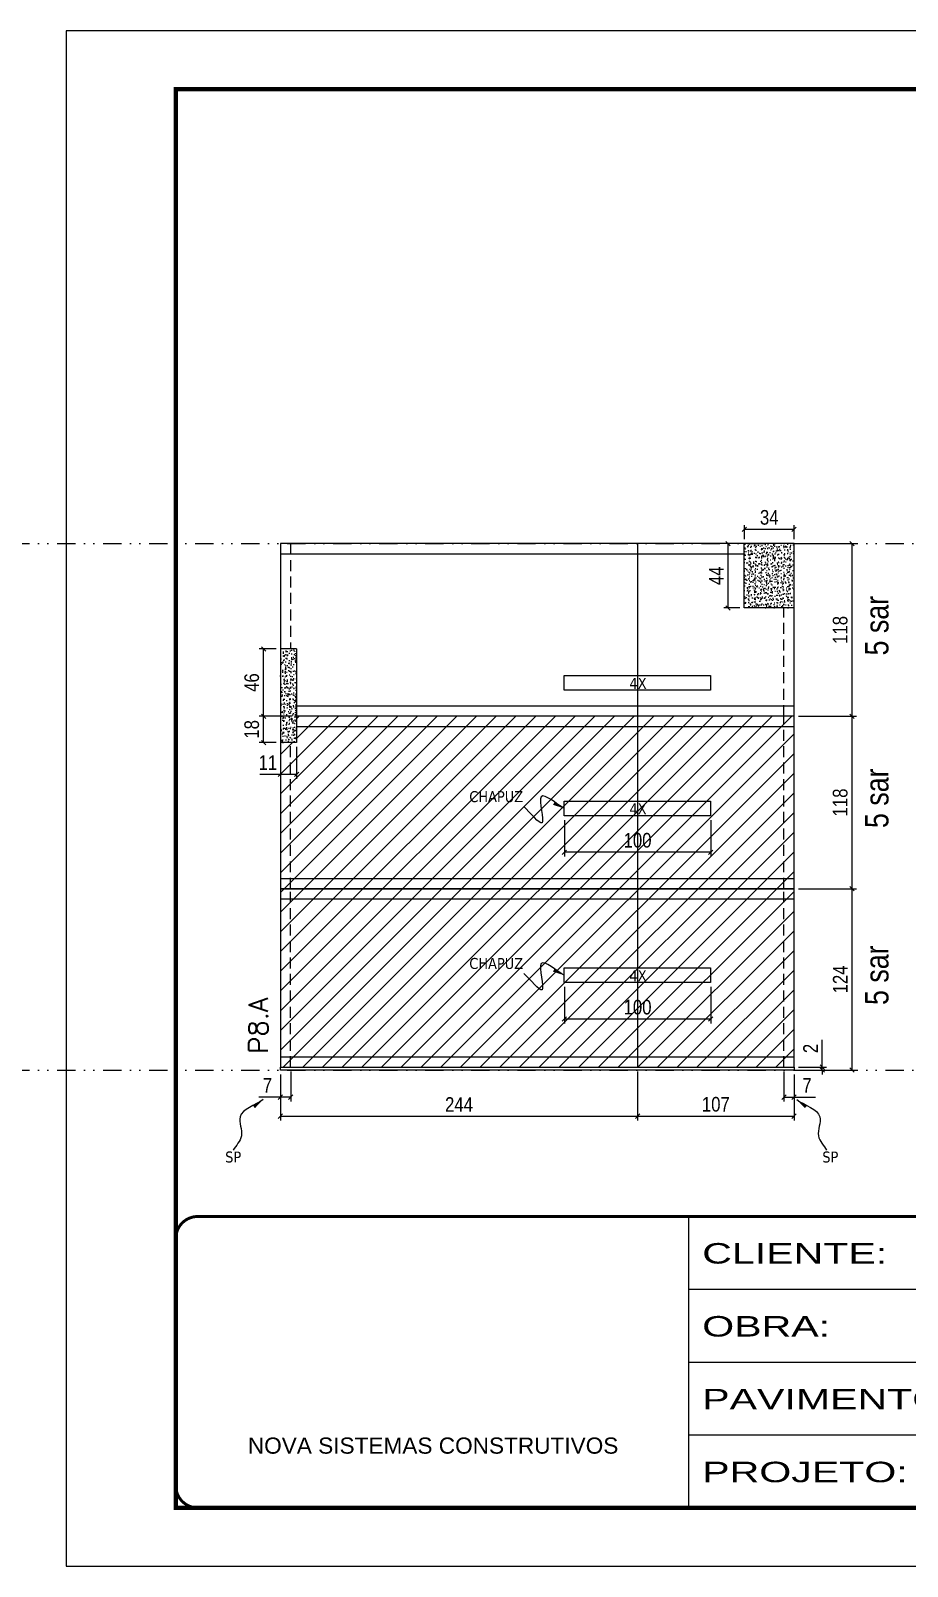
# Model space of a CAD drawing. Extents: x 13513 to 27878, y -21631 to 6985.
# Drawn here: x 14389 to 14988, y 1340 to 2390 of the extents above; entities that cross this region are included whole.
import ezdxf

# ---------------------------------------------------------------- set-up
doc = ezdxf.new("R2010")
doc.units = 0
for name, pattern in [('CONTINUO', [0]), ('DASHED', [0.75, 0.5, -0.25]), ('DIVIDE2', [0.625, 0.25, -0.125, 0, -0.125, 0, -0.125]), ('HIDDEN', [0.375, 0.25, -0.125])]:
    doc.linetypes.add(name, pattern=pattern)
for name, color, linetype in [('COTA', 241, 'Continuous'), ('NOMENCLATURA', 7, 'Continuous'), ('Nível', 160, 'Continuous'), ('Painéis', 200, 'Continuous'), ('Romaneio', 10, 'Continuous'), ('SARR_2.2x10', 60, 'Continuous'), ('SARR_2.2x7', 40, 'Continuous'), ('Sarrafo de Pressão', 42, 'HIDDEN'), ('texto', 7, 'Continuous')]:
    doc.layers.add(name, color=color, linetype=linetype)
for name, color, linetype, lineweight in [('Folhas', 255, 'Continuous', 9), ('Hachura', 251, 'Continuous', 9), ('SARRAFO DE PRESSAO', 251, 'DASHED', 9), ('Texto Seção', 7, 'Continuous', 15)]:
    doc.layers.add(name, color=color, linetype=linetype, lineweight=lineweight)
doc.styles.add('ARIAL', font='arial.ttf')
doc.styles.add('ARIAL_NARROW', font='ARIALN.TTF', dxfattribs={"height": 0.2})
doc.styles.add('COTA TECNICA', font='techl___.ttf', dxfattribs={"height": 10})
doc.styles.add('COTA TECNICA-50', font='techl___.ttf', dxfattribs={"height": 10})
doc.styles.add('REGUA-120', font='ROMANS.shx', dxfattribs={"height": 15})
doc.styles.get("Standard").update_dxf_attribs({"font": 'arial.ttf'})
doc.styles.add('Tecnologia', font='')
doc.styles.get('Tecnologia').set_extended_font_data('Forgotten Futurist')
doc.dimstyles.new('COTA PAINEL-50', dxfattribs={"dimtxt": 10, "dimasz": 3, "dimexe": 3, "dimexo": 3, "dimgap": 3, "dimtad": 1, "dimdec": 1, "dimzin": 12, "dimdsep": 46, "dimtxsty": 'COTA TECNICA-50', "dimblk1": 'OBLIQUE', "dimblk2": 'OBLIQUE', "dimsah": 1, "dimcen": 0.9, "dimclrd": 4, "dimclre": 4, "dimclrt": 240, "dimadec": 1, "dimazin": 3, "dimtfac": 1, "dimtdec": 1, "dimtmove": 0, "dimatfit": 3, "dimfxl": 1, "dimtolj": 1, "dimtzin": 12, "dimarcsym": 0})
doc.dimstyles.new('PAINEL', dxfattribs={"dimtxt": 10, "dimasz": 3, "dimexe": 3, "dimexo": 3, "dimgap": 3, "dimtad": 1, "dimdec": 1, "dimzin": 12, "dimdsep": 46, "dimtxsty": 'COTA TECNICA', "dimblk1": 'OBLIQUE', "dimblk2": 'OBLIQUE', "dimsah": 1, "dimcen": 0.9, "dimclrd": 4, "dimclre": 4, "dimclrt": 240, "dimadec": 1, "dimazin": 3, "dimtfac": 1, "dimtdec": 1, "dimtmove": 0, "dimatfit": 3, "dimfxl": 1, "dimtolj": 1, "dimtzin": 12, "dimarcsym": 0})
doc.dimstyles.get("Standard").update_dxf_attribs({"dimtxt": 0.18, "dimasz": 0.18, "dimexe": 0.18, "dimexo": 0.0625, "dimgap": 0.09, "dimtad": 0, "dimtih": 1, "dimtoh": 1, "dimdec": 4, "dimzin": 0, "dimdsep": 46, "dimtxsty": 'Standard', "dimcen": 0.09, "dimadec": 0, "dimazin": 0, "dimtfac": 1, "dimtdec": 4, "dimtofl": 0, "dimtmove": 0, "dimatfit": 3, "dimfxl": 1, "dimtolj": 1, "dimtzin": 0, "dimarcsym": 0})
pattern_1 = [(50, (-118.8844, 0), (5.4655401, -0.4781726), [0.5715, -6.2865]), (355, (-118.8844, 0), (-1.0573026, 5.7317054), [0.4572, -5.0292175]), (100.451445, (-118.429, -0.04), (4.4082374, 5.2535326), [0.4857003, -5.3427073]), (46.1842, (-118.8844, 1.524), (8.1323712, -1.2612698), [0.85725, -9.42975]), (96.63556, (-118.207, 1.419), (7.122124, 7.4227837), [0.7285507, -8.0140682]), (351.18415, (-118.8844, 1.524), (7.122124, 7.4227837), [0.685799, -7.543792]), (21, (-118.1224, 1.143), (4.5484317, -3.067956), [0.5715, -6.2865]), (326, (-118.1224, 1.143), (1.8540609, 5.525639), [0.4572, -5.0292]), (71.451445, (-117.7434, 0.8873), (6.4024926, 2.457683), [0.4857003, -5.3426981]), (37.5, (-118.8844, 0), (0.0926581, 2.53665117), [0, -4.96824, 0, -5.1054, 0, -5.04825]), (7.5, (-118.8844, 0), (2.00458988, 3.00541724), [0, -2.91084, 0, -4.85394, 0, -1.92405]), (327.5, (-120.5837, 0), (4.06771786, -0.17186232), [0, -1.905, 0, -5.9436, 0, -7.8867]), (317.5, (-121.3457, 0), (4.4438754, 0.7627947), [0, -2.4765, 0, -3.94716, 0, -5.6007])]

# ---------------------------------------------------------------- blocks, each defined once
blk = doc.blocks.new('9999999999')
at = {"color": 30, "linetype": 'CONTINUO'}
for p, q in [((98564.6, 34230.2), (98564.6, 34429.4)), ((98564.6, 34379.6), (99584, 34379.6)), ((98564.6, 34329.8), (99488, 34329.8)), ((99584, 34329.8), (99488, 34329.8)), ((99488, 34329.8), (99488, 34230.2)), ((98564.6, 34280), (99488, 34280))]:
    blk.add_line(p, q, dxfattribs=at)
at = {"color": 30, "linetype": 'CONTINUO', "const_width": 2}
blk.add_lwpolyline([(99584, 34230.2), (99584, 34414.4, 0.414214), (99569, 34429.4), (98229, 34429.4, 0.414214), (98214, 34414.4), (98214, 34245.2, 0.414214), (98229, 34230.2), (99584, 34230.2)], format="xyb", dxfattribs=at)
at = {"layer": 'Folhas'}
blk.add_lwpolyline([(98139, 34190.2), (99624, 34190.2), (99624, 35240.2), (98139, 35240.2)], close=True, dxfattribs=at)
at = {"layer": 'Folhas', "color": 30, "const_width": 3}
blk.add_lwpolyline([(98214, 34230.2), (99584, 34230.2), (99584, 35200.2), (98214, 35200.2)], close=True, dxfattribs=at)
at = {"color": 7, "linetype": 'Continuous', "ltscale": 5, "style": 'ARIAL'}
for s, height, p in [('SKR', 15.48, (98837.7, 34393.1)), ('LEAF LOEFGREN', 15.483, (98837.7, 34343.3)), ('2° SUBSOLO INFERIOR', 15.483, (98837.7, 34293.5)), ('NOVA SISTEMAS CONSTRUTIVOS', 11.059, (98263.2, 34267.2)), ('PILARES', 15.48, (98837.7, 34243.7))]:
    blk.add_text(s, height=height, dxfattribs=at).set_placement(p)
at = {"layer": 'Folhas', "color": 7, "style": 'Tecnologia', "width": 1.5}
for s, p in [('CLIENTE:', (98573.7, 34397.2)), ('OBRA:', (98573.7, 34347.3)), ('PAVIMENTO:', (98573.7, 34297.5)), ('PROJETO:', (98573.7, 34247.7))]:
    blk.add_text(s, height=14, dxfattribs=at).set_placement(p)
blk = doc.blocks.new('_Oblique')
at = {"color": 0, "linetype": 'ByBlock', "lineweight": -2}
blk.add_line((-0.5, -0.5), (0.5, 0.5), dxfattribs=at)
blk = doc.blocks.new('*D1307')
at = {"layer": 'COTA', "color": 4, "lineweight": -2, "transparency": 16777216}
for p, q in [((14560, 1676.7), (14560, 1658.2)), ((14567, 1678.7), (14567, 1658.2)), ((14560, 1661.2), (14545.2, 1661.2)), ((14567, 1661.2), (14560, 1661.2))]:
    blk.add_line(p, q, dxfattribs=at)
at = {"layer": 'Defpoints', "color": 0, "transparency": 16777216}
for p in [(14567, 1681.7), (14560, 1679.7), (14560, 1661.2)]:
    blk.add_point(p, dxfattribs=at)
at = {"layer": 'COTA', "color": 4, "lineweight": -2, "transparency": 16777216, "xscale": 3, "yscale": 3, "zscale": 3, "rotation": 180}
blk.add_blockref('_Oblique', (14560, 1661.2), dxfattribs=at)
at = {"layer": 'COTA', "color": 4, "lineweight": -2, "transparency": 16777216, "xscale": 3, "yscale": 3, "zscale": 3}
blk.add_blockref('_Oblique', (14567, 1661.2), dxfattribs=at)
at = {"layer": 'COTA', "color": 240, "transparency": 16777216, "insert": (14551.1, 1669.3), "char_height": 10, "attachment_point": 5, "style": 'COTA TECNICA-50'}
blk.add_mtext('\\A1;7', dxfattribs=at)
blk = doc.blocks.new('*D1308')
at = {"layer": 'COTA', "color": 4, "lineweight": -2, "transparency": 16777216}
for p, q in [((14904, 1678.7), (14904, 1658.2)), ((14911, 1676.7), (14911, 1658.2)), ((14904, 1661.2), (14911, 1661.2)), ((14911, 1661.2), (14925.7, 1661.2))]:
    blk.add_line(p, q, dxfattribs=at)
at = {"layer": 'Defpoints', "color": 0, "transparency": 16777216}
for p in [(14904, 1681.7), (14911, 1679.7), (14911, 1661.2)]:
    blk.add_point(p, dxfattribs=at)
at = {"layer": 'COTA', "color": 4, "lineweight": -2, "transparency": 16777216, "xscale": 3, "yscale": 3, "zscale": 3, "rotation": 180}
blk.add_blockref('_Oblique', (14904, 1661.2), dxfattribs=at)
at = {"layer": 'COTA', "color": 4, "lineweight": -2, "transparency": 16777216, "xscale": 3, "yscale": 3, "zscale": 3}
blk.add_blockref('_Oblique', (14911, 1661.2), dxfattribs=at)
at = {"layer": 'COTA', "color": 240, "transparency": 16777216, "insert": (14919.8, 1669.3), "char_height": 10, "attachment_point": 5, "style": 'COTA TECNICA-50'}
blk.add_mtext('\\A1;7', dxfattribs=at)
blk = doc.blocks.new('*D1309')
at = {"layer": 'Defpoints', "color": 0, "linetype": 'ByBlock', "transparency": 16777216}
for p in [(14911, 1803.7), (14950.6, 1803.7), (14911, 1679.7)]:
    blk.add_point(p, dxfattribs=at)
at = {"layer": 'Romaneio', "color": 4, "linetype": 'ByBlock', "lineweight": -2, "transparency": 16777216}
for p, q in [((14914, 1803.7), (14953.6, 1803.7)), ((14950.6, 1679.7), (14950.6, 1803.7)), ((14914, 1679.7), (14953.6, 1679.7))]:
    blk.add_line(p, q, dxfattribs=at)
at = {"layer": 'Romaneio', "color": 4, "linetype": 'ByBlock', "lineweight": -2, "transparency": 16777216, "xscale": 3, "yscale": 3, "zscale": 3}
for p, rotation in [((14950.6, 1803.7), 90), ((14950.6, 1679.7), 270)]:
    blk.add_blockref('_Oblique', p, dxfattribs=dict(at, rotation=rotation))
at = {"layer": 'Romaneio', "color": 240, "linetype": 'ByBlock', "transparency": 16777216, "insert": (14942.5, 1741.7), "char_height": 10, "attachment_point": 5, "rotation": 90, "style": 'COTA TECNICA'}
blk.add_mtext('\\A1;124', dxfattribs=at)
blk = doc.blocks.new('*D1310')
at = {"layer": 'Defpoints', "color": 0, "linetype": 'ByBlock', "transparency": 16777216}
for p in [(14911, 1803.7), (14950.6, 1803.7), (14911, 1679.7)]:
    blk.add_point(p, dxfattribs=at)
at = {"layer": 'Romaneio', "color": 4, "linetype": 'ByBlock', "lineweight": -2, "transparency": 16777216}
for p, q in [((14914, 1803.7), (14953.6, 1803.7)), ((14950.6, 1679.7), (14950.6, 1803.7)), ((14914, 1679.7), (14953.6, 1679.7))]:
    blk.add_line(p, q, dxfattribs=at)
at = {"layer": 'Romaneio', "color": 4, "linetype": 'ByBlock', "lineweight": -2, "transparency": 16777216, "xscale": 3, "yscale": 3, "zscale": 3}
for p, rotation in [((14950.6, 1803.7), 90), ((14950.6, 1679.7), 270)]:
    blk.add_blockref('_Oblique', p, dxfattribs=dict(at, rotation=rotation))
at = {"layer": 'Romaneio', "color": 240, "linetype": 'ByBlock', "transparency": 16777216, "insert": (14942.5, 1741.7), "char_height": 10, "attachment_point": 5, "rotation": 90, "style": 'COTA TECNICA'}
blk.add_mtext('\\A1;124', dxfattribs=at)
blk = doc.blocks.new('*D1311')
at = {"layer": 'COTA', "color": 4, "lineweight": -2, "transparency": 16777216}
for p, q in [((14914, 1921.7), (14953.6, 1921.7)), ((14950.6, 1803.7), (14950.6, 1921.7)), ((14914, 1803.7), (14953.6, 1803.7))]:
    blk.add_line(p, q, dxfattribs=at)
at = {"layer": 'Defpoints', "color": 0, "transparency": 16777216}
for p in [(14911, 1921.7), (14950.6, 1921.7), (14911, 1803.7)]:
    blk.add_point(p, dxfattribs=at)
at = {"layer": 'COTA', "color": 4, "lineweight": -2, "transparency": 16777216, "xscale": 3, "yscale": 3, "zscale": 3}
for p, rotation in [((14950.6, 1921.7), 90), ((14950.6, 1803.7), 270)]:
    blk.add_blockref('_Oblique', p, dxfattribs=dict(at, rotation=rotation))
at = {"layer": 'COTA', "color": 240, "transparency": 16777216, "insert": (14942.5, 1862.7), "char_height": 10, "attachment_point": 5, "rotation": 90, "style": 'COTA TECNICA-50'}
blk.add_mtext('\\A1;118', dxfattribs=at)
blk = doc.blocks.new('*D1312')
at = {"layer": 'COTA', "color": 4, "lineweight": -2, "transparency": 16777216}
for p, q in [((14930.2, 1681.7), (14930.2, 1700.5)), ((14914, 1681.7), (14933.2, 1681.7)), ((14930.2, 1679.7), (14930.2, 1681.7)), ((14914, 1679.7), (14933.2, 1679.7)), ((14930.2, 1679.7), (14930.2, 1676.7))]:
    blk.add_line(p, q, dxfattribs=at)
at = {"layer": 'Defpoints', "color": 0, "transparency": 16777216}
for p in [(14911, 1681.7), (14911, 1679.7), (14930.2, 1679.7)]:
    blk.add_point(p, dxfattribs=at)
at = {"layer": 'COTA', "color": 4, "lineweight": -2, "transparency": 16777216, "xscale": 3, "yscale": 3, "zscale": 3}
for p, rotation in [((14930.2, 1681.7), 270), ((14930.2, 1679.7), 90)]:
    blk.add_blockref('_Oblique', p, dxfattribs=dict(at, rotation=rotation))
at = {"layer": 'COTA', "color": 240, "transparency": 16777216, "insert": (14922.2, 1694.5), "char_height": 10, "attachment_point": 5, "rotation": 90, "style": 'COTA TECNICA-50'}
blk.add_mtext('\\A1;2', dxfattribs=at)
blk = doc.blocks.new('*D1317')
at = {"layer": 'COTA', "color": 4, "lineweight": -2, "transparency": 16777216}
for p, q in [((14560, 1676.7), (14560, 1645.2)), ((14804, 1678.7), (14804, 1645.2)), ((14560, 1648.2), (14804, 1648.2))]:
    blk.add_line(p, q, dxfattribs=at)
at = {"layer": 'Defpoints', "color": 0, "transparency": 16777216}
for p in [(14804, 1681.7), (14560, 1679.7), (14804, 1648.2)]:
    blk.add_point(p, dxfattribs=at)
at = {"layer": 'COTA', "color": 4, "lineweight": -2, "transparency": 16777216, "xscale": 3, "yscale": 3, "zscale": 3, "rotation": 180}
blk.add_blockref('_Oblique', (14560, 1648.2), dxfattribs=at)
at = {"layer": 'COTA', "color": 4, "lineweight": -2, "transparency": 16777216, "xscale": 3, "yscale": 3, "zscale": 3}
blk.add_blockref('_Oblique', (14804, 1648.2), dxfattribs=at)
at = {"layer": 'COTA', "color": 240, "transparency": 16777216, "insert": (14682, 1656.2), "char_height": 10, "attachment_point": 5, "style": 'COTA TECNICA-50'}
blk.add_mtext('\\A1;244', dxfattribs=at)
blk = doc.blocks.new('*D1318')
at = {"layer": 'COTA', "color": 4, "lineweight": -2, "transparency": 16777216}
for p, q in [((14804, 1678.7), (14804, 1645.2)), ((14911, 1676.7), (14911, 1645.2)), ((14804, 1648.2), (14911, 1648.2))]:
    blk.add_line(p, q, dxfattribs=at)
at = {"layer": 'Defpoints', "color": 0, "transparency": 16777216}
for p in [(14804, 1681.7), (14911, 1679.7), (14911, 1648.2)]:
    blk.add_point(p, dxfattribs=at)
at = {"layer": 'COTA', "color": 4, "lineweight": -2, "transparency": 16777216, "xscale": 3, "yscale": 3, "zscale": 3, "rotation": 180}
blk.add_blockref('_Oblique', (14804, 1648.2), dxfattribs=at)
at = {"layer": 'COTA', "color": 4, "lineweight": -2, "transparency": 16777216, "xscale": 3, "yscale": 3, "zscale": 3}
blk.add_blockref('_Oblique', (14911, 1648.2), dxfattribs=at)
at = {"layer": 'COTA', "color": 240, "transparency": 16777216, "insert": (14857.5, 1656.3), "char_height": 10, "attachment_point": 5, "style": 'COTA TECNICA-50'}
blk.add_mtext('\\A1;107', dxfattribs=at)
blk = doc.blocks.new('*D1319')
at = {"layer": 'COTA', "color": 4, "linetype": 'ByBlock', "lineweight": -2, "transparency": 16777216}
for p, q in [((14754, 1736.6), (14754, 1711.6)), ((14854, 1736.6), (14854, 1711.6)), ((14854, 1714.6), (14754, 1714.6))]:
    blk.add_line(p, q, dxfattribs=at)
at = {"layer": 'Defpoints', "color": 0, "linetype": 'ByBlock', "transparency": 16777216}
for p in [(14754, 1739.6), (14854, 1739.6), (14754, 1714.6)]:
    blk.add_point(p, dxfattribs=at)
at = {"layer": 'COTA', "color": 4, "linetype": 'ByBlock', "lineweight": -2, "transparency": 16777216, "xscale": 3, "yscale": 3, "zscale": 3, "rotation": 180}
blk.add_blockref('_Oblique', (14754, 1714.6), dxfattribs=at)
at = {"layer": 'COTA', "color": 4, "linetype": 'ByBlock', "lineweight": -2, "transparency": 16777216, "xscale": 3, "yscale": 3, "zscale": 3}
blk.add_blockref('_Oblique', (14854, 1714.6), dxfattribs=at)
at = {"layer": 'COTA', "color": 240, "linetype": 'ByBlock', "transparency": 16777216, "insert": (14804, 1722.7), "char_height": 10, "attachment_point": 5, "style": 'COTA TECNICA'}
blk.add_mtext('\\A1;100', dxfattribs=at)
blk = doc.blocks.new('*D1320')
at = {"layer": 'COTA', "color": 4, "linetype": 'ByBlock', "lineweight": -2, "transparency": 16777216}
for p, q in [((14754, 1850.6), (14754, 1825.7)), ((14854, 1850.6), (14854, 1825.7)), ((14854, 1828.7), (14754, 1828.7))]:
    blk.add_line(p, q, dxfattribs=at)
at = {"layer": 'Defpoints', "color": 0, "linetype": 'ByBlock', "transparency": 16777216}
for p in [(14754, 1853.6), (14854, 1853.6), (14754, 1828.7)]:
    blk.add_point(p, dxfattribs=at)
at = {"layer": 'COTA', "color": 4, "linetype": 'ByBlock', "lineweight": -2, "transparency": 16777216, "xscale": 3, "yscale": 3, "zscale": 3, "rotation": 180}
blk.add_blockref('_Oblique', (14754, 1828.7), dxfattribs=at)
at = {"layer": 'COTA', "color": 4, "linetype": 'ByBlock', "lineweight": -2, "transparency": 16777216, "xscale": 3, "yscale": 3, "zscale": 3}
blk.add_blockref('_Oblique', (14854, 1828.7), dxfattribs=at)
at = {"layer": 'COTA', "color": 240, "linetype": 'ByBlock', "transparency": 16777216, "insert": (14804, 1836.8), "char_height": 10, "attachment_point": 5, "style": 'COTA TECNICA'}
blk.add_mtext('\\A1;100', dxfattribs=at)
blk = doc.blocks.new('*D1323')
at = {"layer": 'COTA', "color": 4, "lineweight": -2, "transparency": 16777216}
for p, q in [((14914, 2039.7), (14953.6, 2039.7)), ((14950.6, 1921.7), (14950.6, 2039.7)), ((14914, 1921.7), (14953.6, 1921.7))]:
    blk.add_line(p, q, dxfattribs=at)
at = {"layer": 'Defpoints', "color": 0, "transparency": 16777216}
for p in [(14911, 2039.7), (14950.6, 2039.7), (14911, 1921.7)]:
    blk.add_point(p, dxfattribs=at)
at = {"layer": 'COTA', "color": 4, "lineweight": -2, "transparency": 16777216, "xscale": 3, "yscale": 3, "zscale": 3}
for p, rotation in [((14950.6, 2039.7), 90), ((14950.6, 1921.7), 270)]:
    blk.add_blockref('_Oblique', p, dxfattribs=dict(at, rotation=rotation))
at = {"layer": 'COTA', "color": 240, "transparency": 16777216, "insert": (14942.5, 1980.7), "char_height": 10, "attachment_point": 5, "rotation": 90, "style": 'COTA TECNICA'}
blk.add_mtext('\\A1;118', dxfattribs=at)
blk = doc.blocks.new('*D1324')
at = {"layer": 'COTA', "color": 4, "lineweight": -2, "transparency": 16777216}
for p, q in [((14568, 1921.7), (14545.5, 1921.7)), ((14548.5, 1903.7), (14548.5, 1921.7)), ((14557, 1903.7), (14545.5, 1903.7))]:
    blk.add_line(p, q, dxfattribs=at)
at = {"layer": 'Defpoints', "color": 0, "transparency": 16777216}
for p in [(14548.5, 1921.7), (14571, 1921.7), (14560, 1903.7)]:
    blk.add_point(p, dxfattribs=at)
at = {"layer": 'COTA', "color": 4, "lineweight": -2, "transparency": 16777216, "xscale": 3, "yscale": 3, "zscale": 3}
for p, rotation in [((14548.5, 1921.7), 90), ((14548.5, 1903.7), 270)]:
    blk.add_blockref('_Oblique', p, dxfattribs=dict(at, rotation=rotation))
at = {"layer": 'COTA', "color": 240, "transparency": 16777216, "insert": (14540.4, 1912.7), "char_height": 10, "attachment_point": 5, "rotation": 90, "style": 'COTA TECNICA'}
blk.add_mtext('\\A1;18', dxfattribs=at)
blk = doc.blocks.new('*D1325')
at = {"layer": 'COTA', "color": 4, "lineweight": -2, "transparency": 16777216}
for p, q in [((14557, 1967.7), (14545.5, 1967.7)), ((14548.5, 1921.7), (14548.5, 1967.7)), ((14568, 1921.7), (14545.5, 1921.7))]:
    blk.add_line(p, q, dxfattribs=at)
at = {"layer": 'Defpoints', "color": 0, "transparency": 16777216}
for p in [(14548.5, 1967.7), (14560, 1967.7), (14571, 1921.7)]:
    blk.add_point(p, dxfattribs=at)
at = {"layer": 'COTA', "color": 4, "lineweight": -2, "transparency": 16777216, "xscale": 3, "yscale": 3, "zscale": 3}
for p, rotation in [((14548.5, 1967.7), 90), ((14548.5, 1921.7), 270)]:
    blk.add_blockref('_Oblique', p, dxfattribs=dict(at, rotation=rotation))
at = {"layer": 'COTA', "color": 240, "transparency": 16777216, "insert": (14540.4, 1944.7), "char_height": 10, "attachment_point": 5, "rotation": 90, "style": 'COTA TECNICA'}
blk.add_mtext('\\A1;46', dxfattribs=at)
blk = doc.blocks.new('*D1326')
at = {"layer": 'COTA', "color": 4, "lineweight": -2, "transparency": 16777216}
for p, q in [((14560, 1900.7), (14560, 1878.9)), ((14571, 1900.7), (14571, 1878.9)), ((14560, 1881.9), (14545.9, 1881.9)), ((14571, 1881.9), (14560, 1881.9))]:
    blk.add_line(p, q, dxfattribs=at)
at = {"layer": 'Defpoints', "color": 0, "transparency": 16777216}
for p in [(14560, 1903.7), (14571, 1903.7), (14560, 1881.9)]:
    blk.add_point(p, dxfattribs=at)
at = {"layer": 'COTA', "color": 4, "lineweight": -2, "transparency": 16777216, "xscale": 3, "yscale": 3, "zscale": 3, "rotation": 180}
blk.add_blockref('_Oblique', (14560, 1881.9), dxfattribs=at)
at = {"layer": 'COTA', "color": 4, "lineweight": -2, "transparency": 16777216, "xscale": 3, "yscale": 3, "zscale": 3}
blk.add_blockref('_Oblique', (14571, 1881.9), dxfattribs=at)
at = {"layer": 'COTA', "color": 240, "transparency": 16777216, "insert": (14551.4, 1890), "char_height": 10, "attachment_point": 5, "style": 'COTA TECNICA'}
blk.add_mtext('\\A1;11', dxfattribs=at)
blk = doc.blocks.new('*D1327')
at = {"layer": 'COTA', "color": 4, "lineweight": -2, "transparency": 16777216}
for p, q in [((14874, 2039.7), (14862.9, 2039.7)), ((14865.9, 1995.7), (14865.9, 2039.7)), ((14874, 1995.7), (14862.9, 1995.7))]:
    blk.add_line(p, q, dxfattribs=at)
at = {"layer": 'Defpoints', "color": 0, "transparency": 16777216}
for p in [(14865.9, 2039.7), (14877, 2039.7), (14877, 1995.7)]:
    blk.add_point(p, dxfattribs=at)
at = {"layer": 'COTA', "color": 4, "lineweight": -2, "transparency": 16777216, "xscale": 3, "yscale": 3, "zscale": 3}
for p, rotation in [((14865.9, 2039.7), 90), ((14865.9, 1995.7), 270)]:
    blk.add_blockref('_Oblique', p, dxfattribs=dict(at, rotation=rotation))
at = {"layer": 'COTA', "color": 240, "transparency": 16777216, "insert": (14857.8, 2017.7), "char_height": 10, "attachment_point": 5, "rotation": 90, "style": 'COTA TECNICA'}
blk.add_mtext('\\A1;44', dxfattribs=at)
blk = doc.blocks.new('*D1328')
at = {"layer": 'COTA', "color": 4, "lineweight": -2, "transparency": 16777216}
for p, q in [((14877, 2042.7), (14877, 2052.4)), ((14911, 2049.4), (14877, 2049.4)), ((14911, 2042.7), (14911, 2052.4))]:
    blk.add_line(p, q, dxfattribs=at)
at = {"layer": 'Defpoints', "color": 0, "transparency": 16777216}
for p in [(14877, 2049.4), (14877, 2039.7), (14911, 2039.7)]:
    blk.add_point(p, dxfattribs=at)
at = {"layer": 'COTA', "color": 4, "lineweight": -2, "transparency": 16777216, "xscale": 3, "yscale": 3, "zscale": 3, "rotation": 180}
blk.add_blockref('_Oblique', (14877, 2049.4), dxfattribs=at)
at = {"layer": 'COTA', "color": 4, "lineweight": -2, "transparency": 16777216, "xscale": 3, "yscale": 3, "zscale": 3}
blk.add_blockref('_Oblique', (14911, 2049.4), dxfattribs=at)
at = {"layer": 'COTA', "color": 240, "transparency": 16777216, "insert": (14894, 2057.6), "char_height": 10, "attachment_point": 5, "style": 'COTA TECNICA'}
blk.add_mtext('\\A1;34', dxfattribs=at)

msp = doc.modelspace()

# ---------------------------------------------------------------- hatches: boundary and pattern name
at = {"layer": 'COTA'}
h = msp.add_hatch(dxfattribs=at)
h.set_pattern_fill('AR-CONC', color=256, scale=0.03)
h.set_pattern_definition(pattern_1)
h.paths.add_polyline_path([(14910.96, 2039.71), (14876.96, 2039.71), (14876.96, 1995.71), (14910.96, 1995.71)])
h = msp.add_hatch(dxfattribs=at)
h.set_pattern_fill('AR-CONC', color=256, scale=0.03)
h.set_pattern_definition(pattern_1)
h.paths.add_polyline_path([(14559.96, 1903.71), (14570.96, 1903.71), (14570.96, 1967.71), (14559.96, 1967.71)])
at = {"layer": 'Hachura', "linetype": 'ByBlock'}
h = msp.add_hatch(dxfattribs=at)
h.set_pattern_fill('ANSI31', color=256, scale=3)
h.set_pattern_definition([(45, (-118.884, 0), (-6.735192, 6.735192), [])])
h.paths.add_polyline_path([(14570.96, 1921.71), (14570.96, 1903.71), (14559.96, 1903.71), (14559.96, 1803.71), (14803.96, 1803.71), (14803.96, 1921.71)])
h.paths.add_polyline_path([(14803.96, 1803.71), (14910.96, 1803.71), (14910.96, 1921.71), (14803.96, 1921.71)])
h.paths.add_polyline_path([(14910.96, 1803.71), (14803.96, 1803.71), (14803.96, 1681.71), (14910.96, 1681.71)])
h.paths.add_polyline_path([(14559.96, 1803.71), (14559.96, 1681.71), (14803.96, 1681.71), (14803.96, 1803.71)])

# ---------------------------------------------------------------- linework, layer by layer
at = {"layer": 'COTA'}
for p, q in [((14910.96, 2039.71), (14876.96, 2039.71)), ((14910.96, 1995.71), (14910.96, 2039.71)), ((14559.96, 1967.71), (14559.96, 1903.71))]:
    msp.add_line(p, q, dxfattribs=at)
at = {"layer": 'Nível', "color": 4, "linetype": 'DIVIDE2', "ltscale": 50}
for p, q in [((13526.77, 2039.71), (21431.15, 2039.71)), ((13526.77, 1679.71), (21531.15, 1679.71))]:
    msp.add_line(p, q, dxfattribs=at)
at = {"layer": 'Painéis'}
for p, q in [((14876.96, 2039.71), (14559.96, 2039.71)), ((14559.96, 2039.71), (14559.96, 1967.71)), ((14803.96, 2039.71), (14803.96, 1681.71)), ((14876.96, 1995.71), (14876.96, 2039.71)), ((14910.96, 1995.71), (14876.96, 1995.71)), ((14910.96, 1803.71), (14910.96, 1995.71)), ((14570.96, 1967.71), (14559.96, 1967.71)), ((14570.96, 1967.71), (14570.96, 1903.71)), ((14910.96, 1921.71), (14570.96, 1921.71)), ((14570.96, 1903.71), (14559.96, 1903.71)), ((14559.96, 1903.71), (14559.96, 1803.71)), ((14559.96, 1803.71), (14910.96, 1803.71))]:
    msp.add_line(p, q, dxfattribs=at)
for points in [[(14910.96, 1803.71), (14559.96, 1803.71), (14559.96, 1681.71), (14910.96, 1681.71)], [(14910.96, 1679.71), (14559.96, 1679.71), (14559.96, 1681.71), (14910.96, 1681.71)]]:
    msp.add_lwpolyline(points, close=True, dxfattribs=at)
at = {"layer": 'SARR_2.2x10'}
for points in [[(14753.96, 1949.45), (14853.96, 1949.45), (14853.96, 1939.45), (14753.96, 1939.45)], [(14753.96, 1863.63), (14853.96, 1863.63), (14853.96, 1853.63), (14753.96, 1853.63)], [(14753.96, 1749.55), (14853.96, 1749.55), (14853.96, 1739.55), (14753.96, 1739.55)]]:
    msp.add_lwpolyline(points, close=True, dxfattribs=at)
at = {"layer": 'SARR_2.2x7'}
for p, q in [((14559.96, 2032.71), (14803.96, 2032.71)), ((14803.96, 2032.71), (14876.96, 2032.71)), ((14570.96, 1928.71), (14803.96, 1928.71)), ((14803.96, 1928.71), (14910.96, 1928.71)), ((14570.96, 1914.71), (14803.96, 1914.71)), ((14803.96, 1914.71), (14910.96, 1914.71)), ((14559.96, 1810.71), (14803.96, 1810.71)), ((14803.96, 1810.71), (14910.96, 1810.71)), ((14559.96, 1796.71), (14803.96, 1796.71)), ((14803.96, 1796.71), (14910.96, 1796.71)), ((14559.96, 1688.71), (14803.96, 1688.71)), ((14803.96, 1688.71), (14910.96, 1688.71))]:
    msp.add_line(p, q, dxfattribs=at)
at = {"layer": 'Sarrafo de Pressão', "ltscale": 30}
for p, q in [((14566.96, 2039.71), (14566.96, 1967.71)), ((14903.96, 1921.71), (14903.96, 1995.71)), ((14903.96, 1803.71), (14903.96, 1921.71)), ((14566.96, 1803.71), (14566.96, 1903.71)), ((14566.96, 1681.71), (14566.96, 1803.71)), ((14903.96, 1681.71), (14903.96, 1803.71))]:
    msp.add_line(p, q, dxfattribs=at)

# ---------------------------------------------------------------- block references
at = {"layer": 'SARRAFO DE PRESSAO', "color": 6, "linetype": 'ByBlock'}
msp.add_blockref('9999999999', (-83725.51, -32849.78), dxfattribs=at)

# ---------------------------------------------------------------- texts
at = {"layer": 'NOMENCLATURA', "style": 'ARIAL_NARROW'}
for p in [(14975.48, 1963.23), (14975.48, 1845.23), (14975.48, 1724.23)]:
    msp.add_text('5 sar', height=16, rotation=90, dxfattribs=at).set_placement(p)
at = {"layer": 'texto', "color": 0, "char_height": 7.5, "attachment_point": 5}
for s, insert in [('{\\fTahoma|b0|i0|c0|p34;\\C4;4X}', (14804.35, 1944.16)), ('{\\fTahoma|b0|i0|c0|p34;\\C4;CHAPUZ}', (14707.41, 1866.65)), ('{\\fTahoma|b0|i0|c0|p34;\\C4;4X}', (14804.35, 1858.34)), ('{\\fTahoma|b0|i0|c0|p34;\\C4;CHAPUZ}', (14707.41, 1752.57)), ('{\\fTahoma|b0|i0|c0|p34;\\C4;4X}', (14804.35, 1744.26)), ('{\\fTahoma|b0|i0|c0|p34;\\C4;SP}', (14527.71, 1620.22)), ('{\\fTahoma|b0|i0|c0|p34;\\C4;SP}', (14935.74, 1620.22))]:
    msp.add_mtext(s, dxfattribs=dict(at, insert=insert))
at = {"layer": 'Texto Seção', "insert": (14551.34, 1690.96), "char_height": 13, "width": 285.3299, "attachment_point": 7, "rotation": 90, "style": 'REGUA-120'}
msp.add_mtext('P8.A', dxfattribs=at)

# ---------------------------------------------------------------- dimensions: what is measured, and where the dimension line sits
at = {"layer": 'COTA'}
for base, p1, p2, dimstyle, picture, middle in [((14876.96, 2049.36), (14910.96, 2039.71), (14876.96, 2039.71), 'PAINEL', '*D1328', (14893.96, 2057.58)), ((14559.96, 1881.9), (14570.96, 1903.71), (14559.96, 1903.71), 'PAINEL', '*D1326', (14551.42, 1889.96)), ((14803.96, 1648.15), (14559.96, 1679.71), (14803.96, 1681.71), 'COTA PAINEL-50', '*D1317', (14681.96, 1656.23)), ((14910.96, 1648.15), (14803.96, 1681.71), (14910.96, 1679.71), 'COTA PAINEL-50', '*D1318', (14857.46, 1656.26)), ((14910.96, 1661.2), (14903.96, 1681.71), (14910.96, 1679.71), 'COTA PAINEL-50', '*D1308', (14919.83, 1669.27))]:
    dim = msp.add_linear_dim(base=base, p1=p1, p2=p2, dimstyle=dimstyle, dxfattribs=at)
    dim.commit()
    dim.dimension.update_dxf_attribs({"geometry": picture, "text_midpoint": middle})
for base, p1, p2, angle, dimstyle, picture, middle in [((14865.9, 2039.71), (14876.96, 1995.71), (14876.96, 2039.71), 90, 'PAINEL', '*D1327', (14857.82, 2017.71)), ((14950.6, 2039.71), (14910.96, 1921.71), (14910.96, 2039.71), 90, 'PAINEL', '*D1323', (14942.51, 1980.71)), ((14548.54, 1921.71), (14559.96, 1903.71), (14570.96, 1921.71), 90, 'PAINEL', '*D1324', (14540.44, 1912.71)), ((14950.6, 1921.71), (14910.96, 1803.71), (14910.96, 1921.71), 90, 'COTA PAINEL-50', '*D1311', (14942.51, 1862.71)), ((14559.96, 1661.2), (14566.96, 1681.71), (14559.96, 1679.71), 180, 'COTA PAINEL-50', '*D1307', (14551.1, 1669.27))]:
    dim = msp.add_linear_dim(base=base, p1=p1, p2=p2, angle=angle, dimstyle=dimstyle, dxfattribs=at)
    dim.commit()
    dim.dimension.update_dxf_attribs({"geometry": picture, "text_midpoint": middle})
dim = msp.add_linear_dim(base=(14548.54, 1967.71), p1=(14570.96, 1921.71), p2=(14559.96, 1967.71), angle=90, dimstyle='PAINEL', override={"dimtmove": 1}, dxfattribs=at)
dim.commit()
dim.dimension.update_dxf_attribs({"geometry": '*D1325', "text_midpoint": (14540.43, 1944.71)})
at = {"layer": 'COTA', "linetype": 'ByBlock'}
for base, p1, p2, picture, middle in [((14753.96, 1828.71), (14853.96, 1853.63), (14753.96, 1853.63), '*D1320', (14803.96, 1836.81)), ((14753.96, 1714.63), (14853.96, 1739.55), (14753.96, 1739.55), '*D1319', (14803.96, 1722.73))]:
    dim = msp.add_linear_dim(base=base, p1=p1, p2=p2, dimstyle='PAINEL', dxfattribs=at)
    dim.commit()
    dim.dimension.update_dxf_attribs({"geometry": picture, "text_midpoint": middle})
at = {"layer": 'COTA'}
dim = msp.add_linear_dim(base=(14930.22, 1679.71), p1=(14910.96, 1681.71), p2=(14910.96, 1679.71), angle=90, dimstyle='COTA PAINEL-50', dxfattribs=at)
dim.commit()
dim.dimension.update_dxf_attribs({"geometry": '*D1312', "text_midpoint": (14930.22, 1694.46), "dimtype": 160})
at = {"layer": 'Romaneio', "linetype": 'ByBlock'}
for picture in ['*D1309', '*D1310']:
    dim = msp.add_aligned_dim(p1=(14910.96, 1679.71), p2=(14910.96, 1803.71), distance=-39.64, dimstyle='PAINEL', dxfattribs=at)
    dim.commit()
    dim.dimension.update_dxf_attribs({"geometry": picture, "text_midpoint": (14942.53, 1741.71)})

# ---------------------------------------------------------------- leaders
at = {"layer": 'COTA', "path_type": 1}
for points in [[(14753.96, 1858.63), (14738.18, 1866.65), (14738.76, 1848.78), (14726.33, 1859.92)], [(14753.96, 1744.55), (14738.18, 1752.57), (14738.76, 1734.7), (14726.33, 1745.84)], [(14548.13, 1659.53), (14532.35, 1647.69), (14533.27, 1634.69), (14527.72, 1624.91)], [(14912.79, 1659.53), (14928.58, 1647.69), (14927.65, 1634.69), (14933.2, 1624.91)]]:
    msp.add_leader(points, dimstyle='Standard', override={"dimasz": 8}, dxfattribs=at)

doc.saveas('drawing.dxf')
